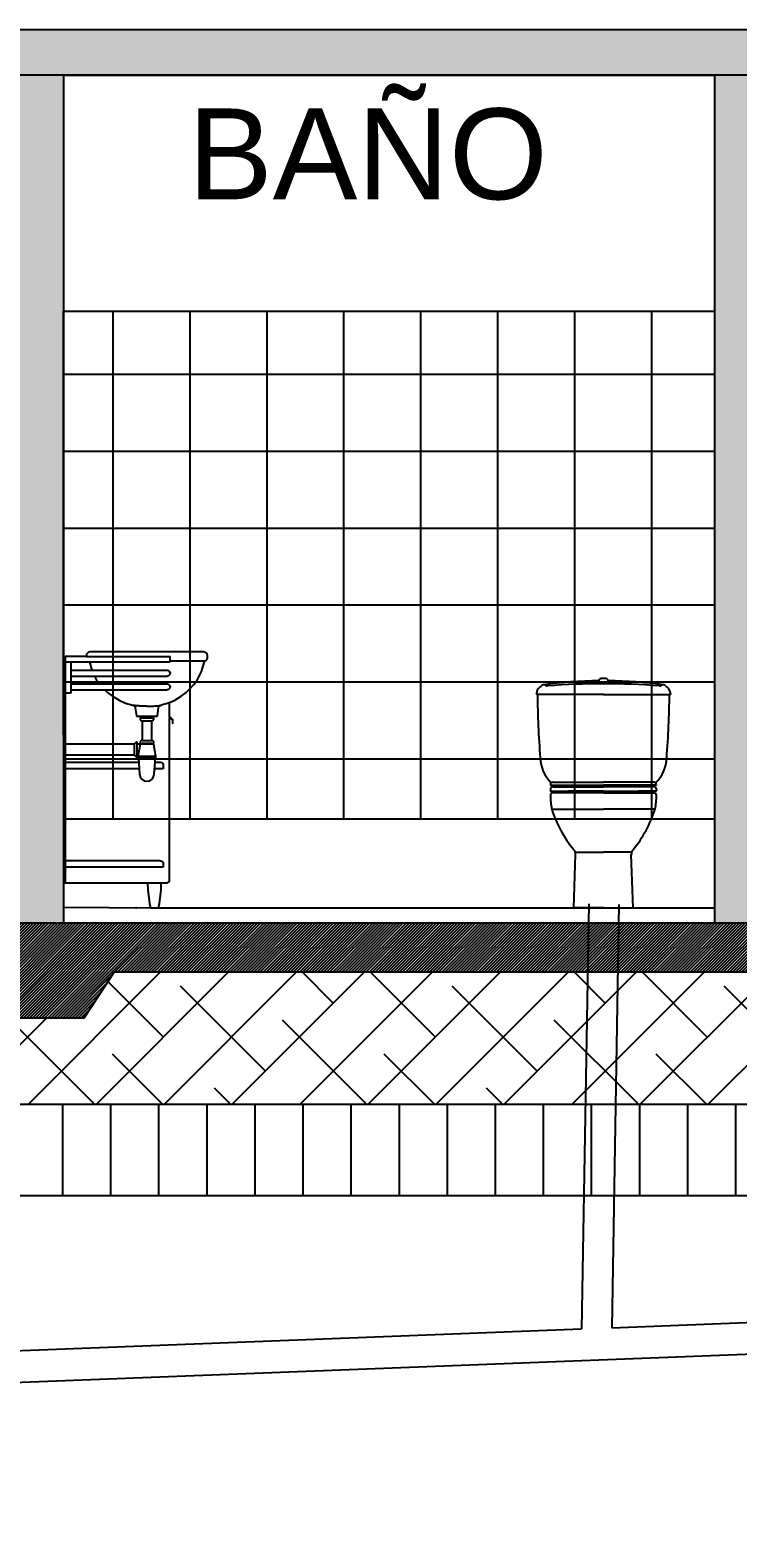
# Model space of a CAD drawing. Header units: millimetres. Extents: x 2439 to 2849, y 1282 to 1398.
# Drawn here: x 2745.711 to 2748.047, y 1344.322 to 1349.246 of the extents above; entities that cross this region are included whole.
import ezdxf

# ---------------------------------------------------------------- set-up
doc = ezdxf.new("R2010")
doc.units = ezdxf.units.MM
doc.styles.get("Standard").update_dxf_attribs({"font": 'arial.ttf'})

# ---------------------------------------------------------------- blocks, each defined once
blk = doc.blocks.new('A$C58D25D2C')
for p, q in [((0.205, 0.749), (0.205, 0.7465)), ((0.206, 0.742), (0.206, 0.74)), ((0.236, 0.742), (0.236, 0.74)), ((0.237, 0.749), (0.237, 0.7465)), ((0, 0.708), (0, 0.705)), ((0.221, 0.705), (0, 0.705)), ((0.221, 0.705), (0.442, 0.705)), ((0.442, 0.708), (0.442, 0.705)), ((0.048, 0.405), (0.221, 0.405)), ((0.054, 0.415), (0.221, 0.415)), ((0.054, 0.4), (0.221, 0.4)), ((0.0598, 0.3999), (0.0598, 0.405)), ((0.0698, 0.4), (0.0698, 0.405)), ((0.388, 0.415), (0.221, 0.415)), ((0.394, 0.405), (0.221, 0.405)), ((0.388, 0.4), (0.221, 0.4)), ((0.3722, 0.4), (0.3722, 0.405)), ((0.3822, 0.3999), (0.3822, 0.405)), ((0.046, 0.3919), (0.046, 0.387)), ((0.048, 0.385), (0.104, 0.385)), ((0.221, 0.38), (0.054, 0.38)), ((0.0598, 0.38), (0.0598, 0.385)), ((0.0698, 0.38), (0.0698, 0.385)), ((0.221, 0.385), (0.104, 0.385)), ((0.221, 0.385), (0.338, 0.385)), ((0.221, 0.38), (0.388, 0.38)), ((0.394, 0.385), (0.338, 0.385)), ((0.3722, 0.38), (0.3722, 0.385)), ((0.3822, 0.38), (0.3822, 0.385)), ((0.396, 0.3919), (0.396, 0.387)), ((0.0501, 0.326), (0.221, 0.326)), ((0.3919, 0.326), (0.221, 0.326)), ((0.123, 0), (0.1291, 0.176)), ((0.1279, 0.1837), (0.221, 0.1837)), ((0.3141, 0.1837), (0.221, 0.1837)), ((0.319, 0), (0.3129, 0.176)), ((0.221, 0), (0.123, 0)), ((0.221, 0), (0.319, 0))]:
    blk.add_line(p, q)
for centre, radius, start, end in [((0.221, -0.7087), 1.4587, 90.6264, 97.801), ((0.221, -1.6831), 2.4231, 90, 94.3705), ((0.213, 0.749), 0.008, 90.1143, 180), ((0.2075, 0.7465), 0.0025, 180, 270.1931), ((0.208, 0.742), 0.002, 90.1861, 180), ((0.221, -3.26), 4.004, 90, 90.1931), ((0.221, -3.26), 4.017, 90, 90.1143), ((0.221, -3.26), 4.017, 89.8857, 90), ((0.221, -3.26), 4.004, 89.8069, 90), ((0.221, -1.6831), 2.4231, 85.6295, 90), ((0.229, 0.749), 0.008, 0, 89.8857), ((0.234, 0.742), 0.002, 0, 89.8139), ((0.2345, 0.7465), 0.0025, 269.8069, 0), ((0.221, -0.7087), 1.4587, 82.199, 89.3736), ((0.025, 0.708), 0.025, 128.5578, 180), ((3.0029, 0.7319), 3, 180.5131, 184.5181), ((-0.028, 0.7745), 0.06, 308.5578, 316.7438), ((0.023, 0.7265), 0.01, 59.0732, 136.7438), ((0.0358, 0.7479), 0.015, 239.0732, 271.8902), ((0.4062, 0.7479), 0.015, 268.1098, 300.9268), ((0.419, 0.7265), 0.01, 43.2562, 120.9268), ((0.47, 0.7745), 0.06, 223.2562, 231.4422), ((-2.5609, 0.7319), 3, 355.4819, 359.4869), ((0.417, 0.708), 0.025, 0, 51.4422), ((0.1321, 0.4995), 0.12, 181.9046, 226.0492), ((0.3099, 0.4995), 0.12, 313.9508, 358.0954), ((0.054, 0.407), 0.008, 90, 180.6026), ((0.048, 0.407), 0.002, 180, 270), ((0.054, 0.392), 0.008, 90, 180.6026), ((0.388, 0.407), 0.008, 359.3974, 90), ((0.388, 0.392), 0.008, 359.3974, 90), ((0.394, 0.407), 0.002, 270, 0), ((0.048, 0.387), 0.002, 180, 270), ((0.054, 0.372), 0.008, 90, 180.6026), ((0.346, 0.3751), 0.3, 180.6026, 189.2686), ((0.107, 0.379), 0.006, 90, 170.4059), ((0.335, 0.379), 0.006, 9.5941, 90), ((0.388, 0.372), 0.008, 359.3974, 90), ((0.096, 0.3751), 0.3, 350.7314, 359.3974), ((0.394, 0.387), 0.002, 270, 0), ((0.0538, 0.3274), 0.004, 189.2686, 197.6418), ((0.4312, 0.4474), 0.4, 197.6418, 219.6959), ((0.0108, 0.4474), 0.4, 320.3041, 342.3582), ((0.3882, 0.3274), 0.004, 342.3582, 350.7314), ((0.1041, 0.176), 0.025, 356, 39.8337), ((0.3379, 0.176), 0.025, 140.1663, 184)]:
    blk.add_arc(centre, radius, start, end)
blk = doc.blocks.new('lmf135fd')
for p, q in [((-0.235, 0.812), (0.1115, 0.812)), ((-0.215, 0.71), (-0.215, 0.812)), ((-0.165, 0.83), (0.1115, 0.83)), ((-0.1547, 0.812), (-0.1466, 0.7848)), ((0.1115, 0.812), (0.1115, 0.83)), ((0.1115, 0.8154), (0.2265, 0.8154)), ((-0.215, 0.7848), (0.1017, 0.7848)), ((-0.215, 0.7652), (0.1017, 0.7652)), ((-0.215, 0.7398), (0.1017, 0.7398)), ((-0.1378, 0.7652), (-0.1311, 0.7515)), ((-0.1311, 0.7515), (-0.1221, 0.7398)), ((0.1017, 0.7848), (0.1061, 0.7837)), ((0.1061, 0.7662), (0.1017, 0.7652)), ((0.1017, 0.7398), (0.1061, 0.7387)), ((0.1061, 0.7837), (0.109, 0.7817)), ((0.1088, 0.7682), (0.1061, 0.7662)), ((0.1061, 0.7387), (0.109, 0.7367)), ((0.1107, 0.7708), (0.1088, 0.7682)), ((0.109, 0.7817), (0.1108, 0.7786)), ((0.1116, 0.7748), (0.1107, 0.7708)), ((0.1108, 0.7786), (0.1116, 0.7748)), ((-0.235, 0.71), (-0.215, 0.71)), ((-0.215, 0.7202), (0.1017, 0.7202)), ((-0.1039, 0.7202), (-0.095, 0.7116)), ((-0.095, 0.7116), (-0.0785, 0.6987)), ((-0.0785, 0.6987), (-0.057, 0.6855)), ((0.1061, 0.7212), (0.1017, 0.7202)), ((0.1088, 0.7232), (0.1061, 0.7212)), ((0.1107, 0.7258), (0.1088, 0.7232)), ((0.109, 0.7367), (0.1108, 0.7336)), ((0.1116, 0.7298), (0.1107, 0.7258)), ((0.1108, 0.7336), (0.1116, 0.7298)), ((-0.057, 0.6855), (-0.0358, 0.6761)), ((-0.0358, 0.6761), (-0.0116, 0.6689)), ((-0.0083, 0.6685), (-0.0116, 0.6689)), ((-0.0099, 0.6685), (-0.0116, 0.6689)), ((-0.0099, 0.6685), (-0.0094, 0.6683)), ((-0.0094, 0.6683), (-0.0088, 0.6681)), ((-0.0088, 0.6681), (-0.0083, 0.6678)), ((-0.005, 0.668), (-0.0083, 0.6685)), ((-0.0083, 0.6678), (-0.0078, 0.6675)), ((-0.0078, 0.6675), (-0.0072, 0.6671)), ((-0.0072, 0.6671), (-0.0067, 0.6667)), ((-0.0067, 0.6667), (-0.0063, 0.6663)), ((-0.0063, 0.6663), (-0.0058, 0.6659)), ((-0.0058, 0.6659), (-0.0054, 0.6654)), ((-0.0054, 0.6654), (-0.005, 0.6649)), ((-0.0017, 0.6676), (-0.005, 0.668)), ((-0.005, 0.6649), (-0.0047, 0.6644)), ((-0.0047, 0.6644), (-0.0044, 0.6638)), ((-0.0044, 0.6638), (-0.0041, 0.6633)), ((-0.0041, 0.6633), (-0.0039, 0.6627)), ((-0.0039, 0.6627), (-0.0036, 0.6621)), ((-0.0036, 0.6621), (-0.0035, 0.6616)), ((-0.0035, 0.6616), (-0.0034, 0.661)), ((-0.0034, 0.661), (-0.0033, 0.6604)), ((-0.0033, 0.6604), (0.0004, 0.6345)), ((0.0016, 0.6672), (-0.0017, 0.6676)), ((0.0049, 0.6669), (0.0016, 0.6672)), ((0.0082, 0.6666), (0.0049, 0.6669)), ((0.0116, 0.6664), (0.0082, 0.6666)), ((0.0149, 0.6662), (0.0116, 0.6664)), ((0.0183, 0.666), (0.0149, 0.6662)), ((0.0216, 0.6659), (0.0183, 0.666)), ((0.0249, 0.6658), (0.0216, 0.6659)), ((0.0283, 0.6658), (0.0249, 0.6658)), ((0.0316, 0.6658), (0.0283, 0.6658)), ((0.035, 0.6658), (0.0316, 0.6658)), ((0.035, 0.6658), (0.0384, 0.6658)), ((0.0384, 0.6658), (0.0417, 0.6658)), ((0.0417, 0.6658), (0.0451, 0.6658)), ((0.0451, 0.6658), (0.0484, 0.6659)), ((0.0484, 0.6659), (0.0517, 0.666)), ((0.0517, 0.666), (0.0551, 0.6662)), ((0.0551, 0.6662), (0.0584, 0.6664)), ((0.0584, 0.6664), (0.0618, 0.6666)), ((0.0618, 0.6666), (0.0651, 0.6669)), ((0.0651, 0.6669), (0.0684, 0.6672)), ((0.0684, 0.6672), (0.0717, 0.6676)), ((0.0696, 0.6345), (0.0733, 0.6604)), ((0.0717, 0.6676), (0.075, 0.668)), ((0.0733, 0.6604), (0.0734, 0.661)), ((0.0734, 0.661), (0.0735, 0.6616)), ((0.0735, 0.6616), (0.0736, 0.6621)), ((0.0736, 0.6621), (0.0739, 0.6627)), ((0.0739, 0.6627), (0.0741, 0.6633)), ((0.0741, 0.6633), (0.0744, 0.6638)), ((0.0744, 0.6638), (0.0747, 0.6644)), ((0.0747, 0.6644), (0.075, 0.6649)), ((0.075, 0.668), (0.0783, 0.6685)), ((0.075, 0.6649), (0.0754, 0.6654)), ((0.0754, 0.6654), (0.0758, 0.6659)), ((0.0758, 0.6659), (0.0763, 0.6663)), ((0.0763, 0.6663), (0.0767, 0.6667)), ((0.0767, 0.6667), (0.0772, 0.6671)), ((0.0772, 0.6671), (0.0777, 0.6675)), ((0.0777, 0.6675), (0.0783, 0.6678)), ((0.0783, 0.6685), (0.0816, 0.6689)), ((0.0783, 0.6678), (0.0788, 0.6681)), ((0.0788, 0.6681), (0.0794, 0.6683)), ((0.0794, 0.6683), (0.0799, 0.6685)), ((0.0799, 0.6685), (0.0805, 0.6687)), ((0.0805, 0.6687), (0.0816, 0.6689)), ((0.1058, 0.6761), (0.0816, 0.6689)), ((0.1058, 0.6761), (0.11, 0.678)), ((0.0004, 0.6345), (0.0004, 0.6343)), ((0.0004, 0.6343), (0.0005, 0.6341)), ((0.0005, 0.6341), (0.0006, 0.6338)), ((0.0006, 0.6338), (0.0007, 0.6336)), ((0.0007, 0.6336), (0.0009, 0.6334)), ((0.0009, 0.6334), (0.0011, 0.6333)), ((0.0011, 0.6333), (0.0013, 0.6331)), ((0.0013, 0.6331), (0.0015, 0.633)), ((0.0015, 0.633), (0.0017, 0.6329)), ((0.0017, 0.6329), (0.0019, 0.6328)), ((0.0019, 0.6328), (0.0021, 0.6328)), ((0.0021, 0.6328), (0.0024, 0.6328)), ((0.0024, 0.6328), (0.014, 0.6328)), ((0.014, 0.6273), (0.0125, 0.6273)), ((0.0125, 0.6273), (0.0125, 0.6213)), ((0.0125, 0.6213), (0.0165, 0.6173)), ((0.014, 0.6328), (0.056, 0.6328)), ((0.014, 0.6328), (0.014, 0.6273)), ((0.014, 0.6273), (0.056, 0.6273)), ((0.0165, 0.6173), (0.019, 0.6173)), ((0.019, 0.6173), (0.051, 0.6173)), ((0.019, 0.6173), (0.019, 0.553)), ((0.051, 0.553), (0.051, 0.6173)), ((0.051, 0.6173), (0.0535, 0.6173)), ((0.0535, 0.6173), (0.0575, 0.6213)), ((0.056, 0.6273), (0.056, 0.6328)), ((0.056, 0.6328), (0.0676, 0.6328)), ((0.0575, 0.6273), (0.056, 0.6273)), ((0.0575, 0.6213), (0.0575, 0.6273)), ((0.0676, 0.6328), (0.0679, 0.6328)), ((0.0679, 0.6328), (0.0681, 0.6328)), ((0.0681, 0.6328), (0.0683, 0.6329)), ((0.0683, 0.6329), (0.0685, 0.633)), ((0.0685, 0.633), (0.0687, 0.6331)), ((0.0687, 0.6331), (0.0689, 0.6333)), ((0.0689, 0.6333), (0.0691, 0.6334)), ((0.0691, 0.6334), (0.0693, 0.6336)), ((0.0693, 0.6336), (0.0694, 0.6338)), ((0.0694, 0.6338), (0.0695, 0.6341)), ((0.0695, 0.6341), (0.0696, 0.6343)), ((0.0696, 0.6343), (0.0696, 0.6345)), ((0.11, 0.6296), (0.11, 0.6275)), ((-0.0007, 0.5468), (-0.0057, 0.5418)), ((-0.0057, 0.5418), (-0.0057, 0.5405)), ((0.0029, 0.5468), (-0.0007, 0.5468)), ((0.0029, 0.5405), (0.0029, 0.5468)), ((0.0165, 0.553), (0.0125, 0.549)), ((0.0125, 0.549), (0.0125, 0.543)), ((0.0125, 0.543), (0.019, 0.543)), ((0.019, 0.553), (0.0165, 0.553)), ((0.019, 0.553), (0.051, 0.553)), ((0.051, 0.543), (0.019, 0.543)), ((0.019, 0.543), (0.019, 0.541)), ((0.0535, 0.553), (0.051, 0.553)), ((0.051, 0.541), (0.051, 0.543)), ((0.051, 0.543), (0.0575, 0.543)), ((0.0575, 0.549), (0.0535, 0.553)), ((0.0575, 0.543), (0.0575, 0.549)), ((-0.0057, 0.5405), (-0.235, 0.5405)), ((-0.235, 0.5405), (-0.235, 0.5055)), ((-0.235, 0.5055), (-0.0057, 0.5055)), ((-0.0057, 0.5055), (-0.0057, 0.5405)), ((-0.0057, 0.5055), (-0.0057, 0.5041)), ((-0.0057, 0.5041), (-0.0007, 0.4991)), ((-0.0007, 0.4991), (0.0029, 0.4991)), ((0.0029, 0.5055), (0.0029, 0.5405)), ((0.0124, 0.5405), (0.0029, 0.5405)), ((0.0029, 0.4991), (0.0029, 0.5055)), ((0.0029, 0.5055), (0.006, 0.5055)), ((0.006, 0.5055), (0.005, 0.5)), ((0.065, 0.5), (0.005, 0.5)), ((0.005, 0.5), (0.005, 0.494)), ((0.005, 0.494), (0.007, 0.494)), ((0.0124, 0.5405), (0.006, 0.5055)), ((0.063, 0.494), (0.007, 0.494)), ((0.007, 0.494), (0.011, 0.442)), ((0.0125, 0.541), (0.0124, 0.5405)), ((0.019, 0.541), (0.0125, 0.541)), ((0.051, 0.541), (0.019, 0.541)), ((0.0575, 0.541), (0.051, 0.541)), ((0.065, 0.5), (0.0575, 0.541)), ((0.059, 0.442), (0.063, 0.494)), ((0.063, 0.494), (0.065, 0.494)), ((0.065, 0.494), (0.065, 0.5)), ((-0.235, 0.4816), (0.008, 0.4816)), ((0.0097, 0.4593), (-0.235, 0.4593)), ((0.0885, 0.4593), (0.0603, 0.4593)), ((0.062, 0.4816), (0.0765, 0.4816)), ((0.0765, 0.4816), (0.0807, 0.481)), ((0.0807, 0.481), (0.0844, 0.4796)), ((0.0844, 0.4796), (0.0873, 0.4766)), ((0.0873, 0.4766), (0.0885, 0.4735)), ((0.0885, 0.4735), (0.0885, 0.4593)), ((-0.235, 0.1561), (0.0765, 0.1561)), ((0.0765, 0.1561), (0.0807, 0.1555)), ((0.0807, 0.1555), (0.0844, 0.1541)), ((0.0844, 0.1541), (0.0873, 0.1511)), ((0.0873, 0.1511), (0.0885, 0.148)), ((0.0885, 0.148), (0.0885, 0.1337)), ((0.0885, 0.1337), (-0.235, 0.1337)), ((0.0375, 0.082), (0.0825, 0.082))]:
    blk.add_line(p, q)
blk.add_lwpolyline([(-0.235, 0.83), (-0.235, 0.082), (0.0375, 0.082), (0.0383, 0.0583), (0.0404, 0.0413), (0.0437, 0.0144), (0.0467, 0), (0.0733, 0), (0.0763, 0.0144), (0.0796, 0.0413), (0.0817, 0.0583), (0.0825, 0.082), (0.098, 0.082), (0.1026, 0.0826), (0.1065, 0.0845), (0.1091, 0.0873), (0.11, 0.0907), (0.11, 0.4918), (0.11, 0.6275), (0.111, 0.6275), (0.119, 0.6196), (0.119, 0.6096), (0.121, 0.6096), (0.121, 0.6206), (0.1121, 0.6296), (0.11, 0.6296), (0.11, 0.678), (0.127, 0.6855), (0.1485, 0.6987), (0.165, 0.7116), (0.176, 0.7222), (0.1903, 0.7374), (0.2011, 0.7515), (0.2123, 0.7745), (0.2153, 0.7803), (0.2247, 0.812), (0.2252, 0.8141), (0.2265, 0.8154), (0.23, 0.8174), (0.2335, 0.821), (0.235, 0.8251), (0.235, 0.83), (0.235, 0.833, 0.414214), (0.223, 0.845), (-0.153, 0.845, 0.414214), (-0.165, 0.833), (-0.165, 0.83)], format="xyb", close=True)
blk.add_arc((0.035, 0.442), 0.024, 180, 0)
blk.add_point((0, 0))

msp = doc.modelspace()

# ---------------------------------------------------------------- hatches: boundary and pattern name
h = msp.add_hatch(color=3)
h.dxf.hatch_style = 1
h.paths.add_polyline_path([(2731.74156, 1349.24553), (2731.74156, 1349.09553), (2736.98156, 1349.09553), (2751.39453, 1349.09553), (2751.39453, 1349.24553)])
h = msp.add_hatch(color=1)
h.dxf.hatch_style = 1
h.paths.add_polyline_path([(2745.82156, 1349.09553), (2745.67156, 1349.09553), (2745.67156, 1346.29553), (2745.82156, 1346.29553)])
h = msp.add_hatch(color=1)
h.dxf.hatch_style = 1
h.paths.add_polyline_path([(2748.12156, 1349.09553), (2747.97156, 1349.09553), (2747.97156, 1346.29553), (2748.12156, 1346.29553)])
at = {"true_color": 0xffffff}
h = msp.add_hatch(dxfattribs=at)
h.set_pattern_fill('NET', scale=0.08)
h.set_pattern_definition([(0, (10.40602, -16.63456), (0, 0.254), []), (90, (10.40602, -16.63456), (-0.254, 2e-17), [])])
h.paths.add_polyline_path([(2747.97156, 1348.31602), (2745.82156, 1348.31602), (2745.82156, 1346.91602), (2745.82156, 1346.63784), (2747.97156, 1346.63784)])
h = msp.add_hatch(dxfattribs=at)
h.set_pattern_fill('ANSI38', scale=0.05)
h.set_pattern_definition([(45, (230.1084, -3.59012), (-0.1122532015, 0.1122532015), []), (135, (230.1084, -3.59012), (-0.3367596045, 0.1122532015), [0.396875, -0.238125])])
h.paths.add_polyline_path([(2752.00921, 1345.69553), (2752.00921, 1346.29553), (2751.39453, 1346.29553), (2751.39453, 1345.99553), (2751.09453, 1345.99553), (2750.95779, 1346.13227), (2747.75351, 1346.13227), (2745.98966, 1346.13227), (2745.89069, 1345.98227), (2745.59862, 1345.98227), (2745.49966, 1346.13227), (2741.15744, 1346.13227), (2741.05679, 1345.97972), (2740.76472, 1345.97972), (2740.66407, 1346.13227), (2735.77306, 1346.13227), (2733.91876, 1346.13225), (2732.17876, 1346.13225), (2732.04156, 1345.99553), (2731.74156, 1345.99553), (2731.74156, 1346.29553), (2731.24156, 1346.29553), (2731.24156, 1345.69553), (2731.74156, 1345.69553), (2733.48156, 1345.69553)])
h = msp.add_hatch(dxfattribs=at)
h.set_pattern_fill('JIS_WOOD', scale=0.01)
h.set_pattern_definition([(45, (230.108405, -3.590116), (-0.004999999992, 0.004999999992), [])])
h.paths.add_polyline_path([(2751.39453, 1345.99553), (2751.39453, 1346.29553), (2733.48156, 1346.29553), (2731.94156, 1346.29553), (2731.74156, 1346.29553), (2731.74156, 1345.99553), (2732.04156, 1345.99553), (2732.17876, 1346.13225), (2733.91876, 1346.13225), (2736.12236, 1346.13225), (2740.66407, 1346.13227), (2740.76472, 1345.97972), (2741.05679, 1345.97972), (2741.15744, 1346.13227), (2745.49966, 1346.13227), (2745.59862, 1345.98227), (2745.89069, 1345.98227), (2745.98966, 1346.13227), (2747.88765, 1346.13227), (2750.95779, 1346.13227), (2751.09453, 1345.99553)])
h = msp.add_hatch()
h.set_pattern_fill('ANSI31', color=256, scale=0.05, angle=45, style=0)
h.set_pattern_definition([(90, (230.1084, -3.59012), (-0.15875, 0), [])])
h.paths.add_polyline_path([(2733.48156, 1345.69553), (2731.74156, 1345.69553), (2731.24156, 1345.69553), (2731.24156, 1345.39553), (2732.88156, 1345.39553), (2752.00921, 1345.39553), (2752.00921, 1345.69553)])

# ---------------------------------------------------------------- linework, layer by layer
for p, q in [((2751.39453, 1349.24553), (2731.74156, 1349.24553)), ((2751.39453, 1349.09553), (2733.48156, 1349.09553)), ((2745.82156, 1349.09553), (2745.82156, 1346.29553)), ((2745.82156, 1349.09553), (2747.97156, 1349.09553)), ((2747.97156, 1349.09553), (2747.97156, 1346.29553)), ((2745.82156, 1346.91602), (2745.82156, 1348.31602)), ((2745.82156, 1348.31602), (2747.97156, 1348.31602)), ((2747.97156, 1346.63784), (2745.82156, 1346.63784)), ((2745.82156, 1346.34722), (2746.12156, 1346.34514)), ((2746.12174, 1346.34532), (2747.97156, 1346.34532)), ((2733.48156, 1346.29553), (2751.40921, 1346.29553)), ((2747.88765, 1346.13227), (2745.98966, 1346.13227)), ((2750.95779, 1346.13227), (2747.75351, 1346.13227)), ((2752.00921, 1345.69553), (2733.48156, 1345.69553)), ((2732.88156, 1345.39553), (2752.00921, 1345.39553))]:
    msp.add_line(p, q)
at = {"color": 1, "ltscale": 0.01}
for p, q in [((2747.55617, 1346.3584), (2747.53277, 1344.95417)), ((2747.65615, 1346.35673), (2747.63285, 1344.95805)), ((2747.63285, 1344.95805), (2750.00846, 1345.04995)), ((2733.89925, 1344.32246), (2750.00846, 1344.94573)), ((2733.90967, 1344.42713), (2747.53277, 1344.95417))]:
    msp.add_line(p, q, dxfattribs=at)
msp.add_lwpolyline([(2745.49966, 1346.13227), (2745.59862, 1345.98227), (2745.89069, 1345.98227), (2745.98966, 1346.13227)])

# ---------------------------------------------------------------- block references
for name, p in [('lmf135fd', (2746.06237, 1346.34532)), ('A$C58D25D2C', (2747.38395, 1346.34532))]:
    msp.add_blockref(name, p)

# ---------------------------------------------------------------- texts
at = {"insert": (2746.23334, 1348.98576), "char_height": 0.3, "attachment_point": 1}
msp.add_mtext_dynamic_manual_height_columns('BAÑO', width=5.1888465, gutter_width=12.5, heights=[0], dxfattribs=at)

doc.saveas('drawing.dxf')
